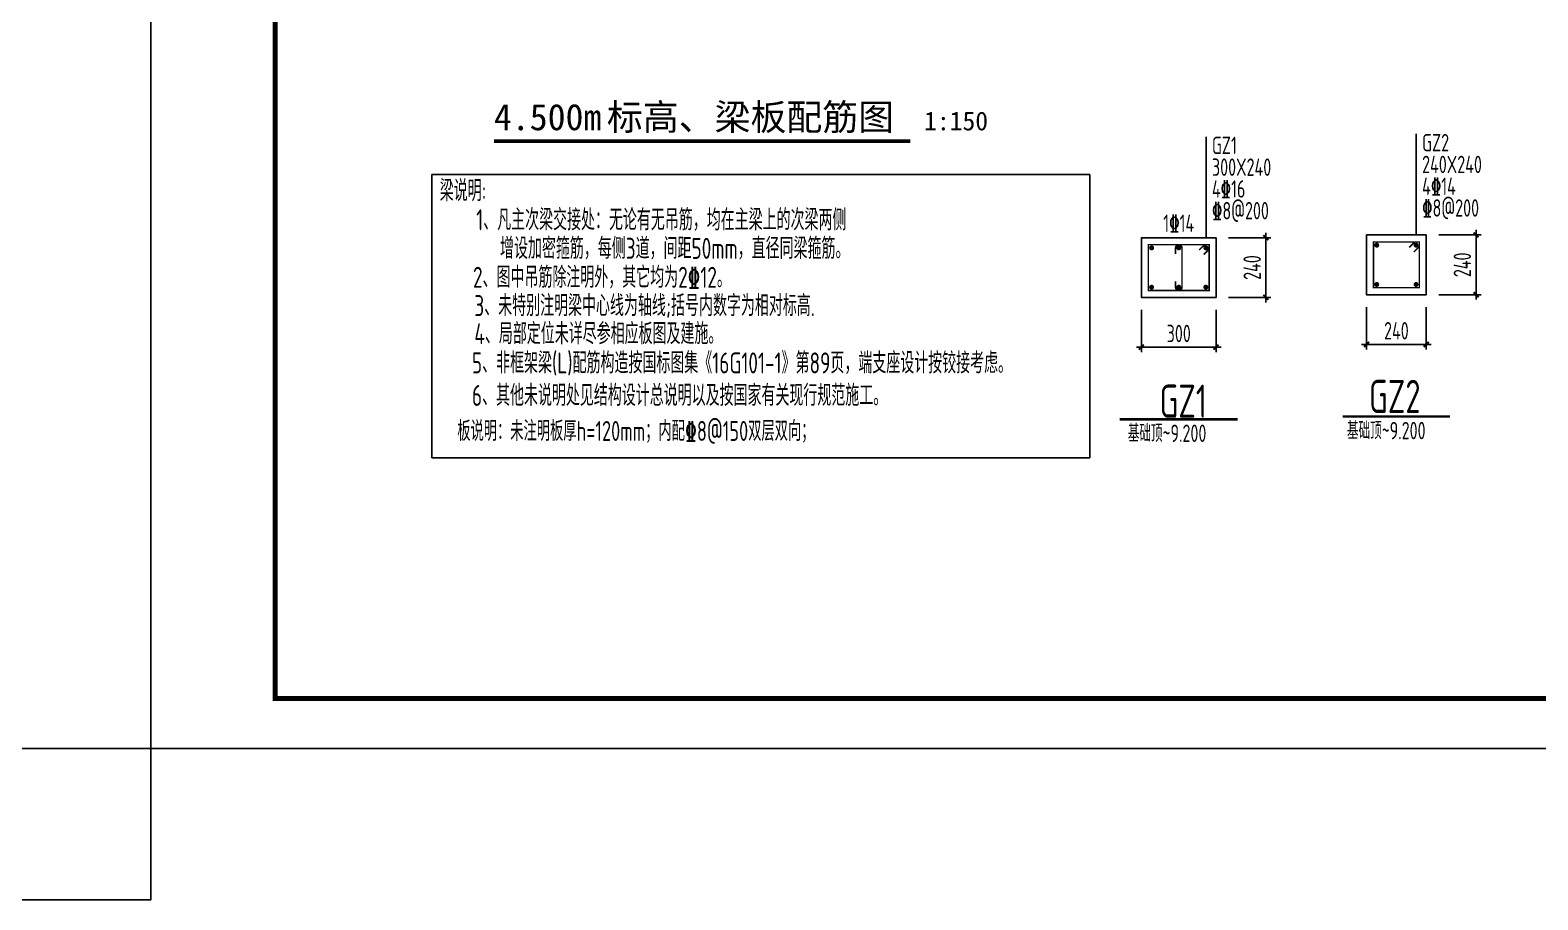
# Model space of a CAD drawing. Header units: millimetres. Extents: x 4533265 to 4958735, y 18976699 to 19555898.
# Drawn here: x 4659140 to 4704558, y 19266957 to 19293177 of the extents above; entities that cross this region are included whole.
import ezdxf
from ezdxf.enums import TextEntityAlignment as Align

# ---------------------------------------------------------------- set-up
doc = ezdxf.new("R2010")
doc.units = ezdxf.units.MM
doc.header["$LTSCALE"] = 1000
doc.header["$MEASUREMENT"] = 0
doc.layers.get('Defpoints').update_dxf_attribs({"color": 1})
for name, color, linetype in [('3T_WOOD', 21, 'Continuous'), ('_TCH_MASK', 7, 'Continuous'), ('bz', 23, 'Continuous'), ('COLU_DE', 7, 'Continuous'), ('COLU_DE_DIM', 3, 'Continuous'), ('COLU_DE_NUM', 7, 'Continuous'), ('COLU_DE_REIN', 1, 'Continuous'), ('COLU_DE_TEXT', 7, 'Continuous'), ('DIM_SYMB', 165, 'Continuous'), ('L', 4, 'Continuous'), ('PUB_TEXT', 7, 'Continuous'), ('TK', 4, 'Continuous'), ('轴线__尺寸数字', 253, 'Continuous')]:
    doc.layers.add(name, color=color, linetype=linetype)
doc.styles.add('_TCH_DYN', font='')
doc.styles.add('TSSD_Dimension', font='Tssdeng.shx', dxfattribs={"width": 0.7, "bigfont": 'hztxt.shx'})
doc.styles.add('TSSD_Label', font='tssdeng.shx', dxfattribs={"width": 0.7, "bigfont": 'hztxt.shx'})
doc.styles.add('TSSD_REIN', font='tssdeng.shx', dxfattribs={"width": 0.7, "bigfont": 'tssdchn.shx'})
doc.styles.get('_TCH_DYN').set_extended_font_data('SimSun')
doc.dimstyles.new('TSSD_20_150', dxfattribs={"dimtxt": 525, "dimasz": 150, "dimexe": 150, "dimexo": 375, "dimgap": 150, "dimtad": 1, "dimdec": 0, "dimlfac": 0.133333, "dimzin": 0, "dimdsep": 46, "dimtxsty": 'TSSD_Dimension', "dimblk": 'ARCHTICK', "dimblk1": 'ARCHTICK', "dimblk2": 'ARCHTICK', "dimcen": 0, "dimdle": 150, "dimclrt": 7, "dimadec": 0, "dimazin": 0, "dimtfac": 1, "dimtdec": 0, "dimtix": 1, "dimtmove": 2, "dimatfit": 3, "dimfxl": 0, "dimtolj": 1, "dimtzin": 0, "dimarcsym": 0})

# ---------------------------------------------------------------- blocks, each defined once
blk = doc.blocks.new('_ArchTick')
at = {"color": 0, "linetype": 'ByBlock', "const_width": 0.4}
blk.add_lwpolyline([(-0.5, -0.5), (0.5, 0.5)], dxfattribs=at)
blk = doc.blocks.new('*D257')
at = {"layer": 'COLU_DE_DIM', "color": 0, "lineweight": -2}
for p, q in [((4701572, 19287002), (4702847, 19287002)), ((4702697, 19285052), (4702697, 19287152)), ((4701572, 19285202), (4702847, 19285202))]:
    blk.add_line(p, q, dxfattribs=at)
at = {"layer": 'Defpoints', "color": 0}
for p in [(4701197, 19287002), (4702697, 19287002), (4701197, 19285202)]:
    blk.add_point(p, dxfattribs=at)
at = {"layer": 'COLU_DE_DIM', "color": 0, "lineweight": -2, "xscale": 150, "yscale": 150, "zscale": 150}
for p, rotation in [((4702697, 19287002), 90), ((4702697, 19285202), 270)]:
    blk.add_blockref('_ArchTick', p, dxfattribs=dict(at, rotation=rotation))
at = {"layer": 'COLU_DE_DIM', "color": 7, "insert": (4702284, 19286102), "char_height": 525, "attachment_point": 5, "rotation": 90, "style": 'TSSD_Dimension'}
blk.add_mtext('\\A1;240', dxfattribs=at)
blk = doc.blocks.new('*D258')
at = {"layer": 'COLU_DE_DIM', "color": 0, "lineweight": -2}
for p, q in [((4699397, 19284827), (4699397, 19283552)), ((4701197, 19284827), (4701197, 19283552)), ((4699247, 19283702), (4701347, 19283702))]:
    blk.add_line(p, q, dxfattribs=at)
at = {"layer": 'Defpoints', "color": 0}
for p in [(4699397, 19285202), (4701197, 19285202), (4701197, 19283702)]:
    blk.add_point(p, dxfattribs=at)
at = {"layer": 'COLU_DE_DIM', "color": 0, "lineweight": -2, "xscale": 150, "yscale": 150, "zscale": 150, "rotation": 180}
blk.add_blockref('_ArchTick', (4699397, 19283702), dxfattribs=at)
at = {"layer": 'COLU_DE_DIM', "color": 0, "lineweight": -2, "xscale": 150, "yscale": 150, "zscale": 150}
blk.add_blockref('_ArchTick', (4701197, 19283702), dxfattribs=at)
at = {"layer": 'COLU_DE_DIM', "color": 7, "insert": (4700297, 19284114), "char_height": 525, "attachment_point": 5, "style": 'TSSD_Dimension'}
blk.add_mtext('\\A1;240', dxfattribs=at)
blk = doc.blocks.new('GeYuanFrame_36707042', base_point=(18.76, 4.34))
at = {"layer": 'TK'}
blk.add_lwpolyline([(18.76, 424.34), (686.76, 424.34), (686.76, 4.34), (18.76, 4.34), (18.76, 424.34)], dxfattribs=at)
at = {"layer": 'TK', "const_width": 1}
blk.add_lwpolyline([(676.76, 414.34), (43.76, 414.34), (43.76, 14.34), (676.76, 14.34)], close=True, dxfattribs=at)
blk = doc.blocks.new('*D263')
at = {"layer": 'COLU_DE_DIM', "color": 0, "lineweight": -2}
for p, q in [((4695241, 19286920), (4696516, 19286920)), ((4696366, 19284970), (4696366, 19287070)), ((4695241, 19285120), (4696516, 19285120))]:
    blk.add_line(p, q, dxfattribs=at)
at = {"layer": 'Defpoints', "color": 0}
for p in [(4694866, 19286920), (4696366, 19286920), (4694866, 19285120)]:
    blk.add_point(p, dxfattribs=at)
at = {"layer": 'COLU_DE_DIM', "color": 0, "lineweight": -2, "xscale": 150, "yscale": 150, "zscale": 150}
for p, rotation in [((4696366, 19286920), 90), ((4696366, 19285120), 270)]:
    blk.add_blockref('_ArchTick', p, dxfattribs=dict(at, rotation=rotation))
at = {"layer": 'COLU_DE_DIM', "color": 7, "insert": (4695953, 19286020), "char_height": 525, "attachment_point": 5, "rotation": 90, "style": 'TSSD_Dimension'}
blk.add_mtext('\\A1;240', dxfattribs=at)
blk = doc.blocks.new('*D264')
at = {"layer": 'COLU_DE_DIM', "color": 0, "lineweight": -2}
for p, q in [((4692616, 19284745), (4692616, 19283470)), ((4694866, 19284745), (4694866, 19283470)), ((4692466, 19283620), (4695016, 19283620))]:
    blk.add_line(p, q, dxfattribs=at)
at = {"layer": 'Defpoints', "color": 0}
for p in [(4692616, 19285120), (4694866, 19285120), (4694866, 19283620)]:
    blk.add_point(p, dxfattribs=at)
at = {"layer": 'COLU_DE_DIM', "color": 0, "lineweight": -2, "xscale": 150, "yscale": 150, "zscale": 150, "rotation": 180}
blk.add_blockref('_ArchTick', (4692616, 19283620), dxfattribs=at)
at = {"layer": 'COLU_DE_DIM', "color": 0, "lineweight": -2, "xscale": 150, "yscale": 150, "zscale": 150}
blk.add_blockref('_ArchTick', (4694866, 19283620), dxfattribs=at)
at = {"layer": 'COLU_DE_DIM', "color": 7, "insert": (4693741, 19284032), "char_height": 525, "attachment_point": 5, "style": 'TSSD_Dimension'}
blk.add_mtext('\\A1;300', dxfattribs=at)

msp = doc.modelspace()

# ---------------------------------------------------------------- linework, layer by layer
at = {"layer": '3T_WOOD'}
msp.add_lwpolyline([(4656684.4, 19266956.8), (4662773.6, 19266956.8), (4662773.6, 19271524.9), (4656684.4, 19271524.9)], close=True, dxfattribs=at)
at = {"layer": '_TCH_MASK'}
for p, q in [((4671244.1, 19288820.9), (4671244.1, 19280283.9)), ((4671244.1, 19288820.9), (4691062.1, 19288820.9)), ((4691062.1, 19280283.9), (4691062.1, 19288820.9)), ((4671244.1, 19280283.9), (4691062.1, 19280283.9))]:
    msp.add_line(p, q, dxfattribs=at)
at = {"layer": 'COLU_DE'}
for points in [[(4694865.9, 19286919.9), (4692615.9, 19286919.9), (4692615.9, 19285119.9), (4694865.9, 19285119.9)], [(4701196.6, 19287001.9), (4699396.6, 19287001.9), (4699396.6, 19285201.9), (4701196.6, 19285201.9)]]:
    msp.add_lwpolyline(points, close=True, dxfattribs=at)
at = {"layer": 'COLU_DE_NUM', "const_width": 75}
for points in [[(4691963.9, 19281444.9), (4695517.8, 19281444.9)], [(4698681.2, 19281526.9), (4701912, 19281526.9)]]:
    msp.add_lwpolyline(points, dxfattribs=at)
at = {"layer": 'COLU_DE_REIN', "const_width": 45}
for points in [[(4694491.8, 19286408), (4694655.9, 19286572.1), (4694655.9, 19286709.9), (4692825.9, 19286709.9), (4692825.9, 19285329.9), (4694655.9, 19285329.9), (4694655.9, 19286709.9), (4694518, 19286709.9), (4694353.9, 19286545.9)], [(4700822.5, 19286489.9), (4700986.6, 19286654), (4700986.6, 19286791.9), (4699606.6, 19286791.9), (4699606.6, 19285411.9), (4700986.6, 19285411.9), (4700986.6, 19286791.9), (4700848.7, 19286791.9), (4700684.6, 19286627.8)]]:
    msp.add_lwpolyline(points, dxfattribs=at)
at = {"layer": 'COLU_DE_REIN', "const_width": 75}
for points in [[(4692885.9, 19286612.4, 1), (4692960.9, 19286612.4, 1)], [(4693703.4, 19286612.4, 1), (4693778.4, 19286612.4, 1)], [(4694520.9, 19286612.4, 1), (4694595.9, 19286612.4, 1)], [(4699666.6, 19286694.4, 1), (4699741.6, 19286694.4, 1)], [(4700851.6, 19286694.4, 1), (4700926.6, 19286694.4, 1)], [(4692885.9, 19285427.4, 1), (4692960.9, 19285427.4, 1)], [(4693703.4, 19285427.4, 1), (4693778.4, 19285427.4, 1)], [(4694520.9, 19285427.4, 1), (4694595.9, 19285427.4, 1)], [(4699666.6, 19285509.4, 1), (4699741.6, 19285509.4, 1)], [(4700851.6, 19285509.4, 1), (4700926.6, 19285509.4, 1)]]:
    msp.add_lwpolyline(points, format="xyb", close=True, dxfattribs=at)
at = {"layer": 'COLU_DE_REIN', "const_width": 45}
msp.add_lwpolyline([(4693643.4, 19286432.4), (4693643.4, 19286612.4, -1), (4693838.4, 19286612.4), (4693838.4, 19285427.4, -1), (4693643.4, 19285427.4), (4693643.4, 19285607.4)], format="xyb", dxfattribs=at)
at = {"layer": 'COLU_DE_TEXT'}
for p, q in [((4700896.6, 19287001.9), (4700896.6, 19290046.9)), ((4694565.9, 19286919.9), (4694565.9, 19289964.9))]:
    msp.add_line(p, q, dxfattribs=at)
at = {"layer": 'DIM_SYMB', "const_width": 105}
msp.add_lwpolyline([(4673110.6, 19289830.6), (4685650.4, 19289830.6)], dxfattribs=at)

# ---------------------------------------------------------------- block references
at = {"layer": '3T_WOOD', "xscale": 150, "yscale": 150, "zscale": 150}
msp.add_blockref('GeYuanFrame_36707042', (4662773.6, 19271524.9), dxfattribs=at)

# ---------------------------------------------------------------- texts
at = {"layer": 'bz', "color": 4, "style": 'TSSD_REIN', "width": 0.7}
for s, p in [('3、未特别注明梁中心线为轴线;括号内数字为相对标高.', (4672521.8, 19284554.1)), ('4、局部定位未详尽参相应板图及建施。', (4672521.8, 19283708.9))]:
    msp.add_text(s, height=632.812, dxfattribs=at).set_placement(p)
at = {"layer": 'COLU_DE_NUM', "style": 'TSSD_Label', "width": 0.7}
for s, p in [('GZ1', (4693876.8, 19281992.7)), ('GZ2', (4700248.5, 19282135.5))]:
    msp.add_text(s, height=1000, dxfattribs=at).set_placement(p, align=Align.MIDDLE)
at = {"layer": 'COLU_DE_TEXT', "style": 'TSSD_REIN', "width": 0.7}
for s, p in [('GZ2', (4701071.6, 19289521.9)), ('GZ1', (4694740.9, 19289439.9)), ('300X240', (4694740.9, 19288783.7)), ('240X240', (4701071.6, 19288865.6)), ('4\x8416', (4694740.9, 19288127.4)), ('4\x8414', (4701071.6, 19288209.4)), ('\x848@200', (4694740.9, 19287471.2)), ('\x848@200', (4701071.6, 19287553.1)), ('基础顶~9.200', (4698808.2, 19280842.5)), ('基础顶~9.200', (4692205.1, 19280760.6))]:
    msp.add_text(s, height=525, dxfattribs=at).set_placement(p)
msp.add_text('1\x8414', height=525, dxfattribs=at).set_placement((4693740.9, 19287355.7), align=Align.MIDDLE)
at = {"layer": 'L', "color": 4, "style": 'TSSD_REIN', "width": 0.7}
for s, height, p in [('梁说明:', 632.81, (4671478.8, 19288020.9)), ('1、凡主次梁交接处：无论有无吊筋，均在主梁上的次梁两侧', 632.812, (4672577.5, 19287142.5)), ('增设加密箍筋，每侧3道，间距50mm，直径同梁箍筋。', 632.812, (4673294.4, 19286282)), ('2、图中吊筋除注明外，其它均为2\x8412。', 632.812, (4672480.6, 19285409.3)), ('5、非框架梁(L)配筋构造按国标图集《16G101-1》第89页，端支座设计按铰接考虑。', 632.812, (4672448.6, 19282828.2)), ('6、其他未说明处见结构设计总说明以及按国家有关现行规范施工。', 632.812, (4672448.6, 19281849.4))]:
    msp.add_text(s, height=height, dxfattribs=at).set_placement(p)
at = {"layer": 'PUB_TEXT', "style": '_TCH_DYN'}
for s, height, p in [('4.500m', 793.04, (4673110.6, 19290160.2)), ('标高、梁板配筋图', 793.04, (4676513.1, 19290160.2)), ('1:150', 566.46, (4686070.4, 19290155.8))]:
    msp.add_text(s, height=height, dxfattribs=at).set_placement(p)
at = {"layer": '轴线__尺寸数字', "color": 1, "style": 'TSSD_REIN', "width": 0.7}
msp.add_text('板说明：未注明板厚h=120mm；内配\x848@150双层双向；', height=600, dxfattribs=at).set_placement((4672008.2, 19280792.8))

# ---------------------------------------------------------------- dimensions: what is measured, and where the dimension line sits
at = {"layer": 'COLU_DE_DIM'}
for p1, p2, picture, middle in [((4694865.9, 19285119.9), (4694865.9, 19286919.9), '*D263', (4695953.4, 19286019.9)), ((4701196.6, 19285201.9), (4701196.6, 19287001.9), '*D257', (4702284.1, 19286101.9)), ((4692615.9, 19285119.9), (4694865.9, 19285119.9), '*D264', (4693740.9, 19284032.4)), ((4699396.6, 19285201.9), (4701196.6, 19285201.9), '*D258', (4700296.6, 19284114.4))]:
    dim = msp.add_aligned_dim(p1=p1, p2=p2, distance=-1500, dimstyle='TSSD_20_150', dxfattribs=at)
    dim.commit()
    dim.dimension.update_dxf_attribs({"geometry": picture, "text_midpoint": middle})

doc.saveas('drawing.dxf')
